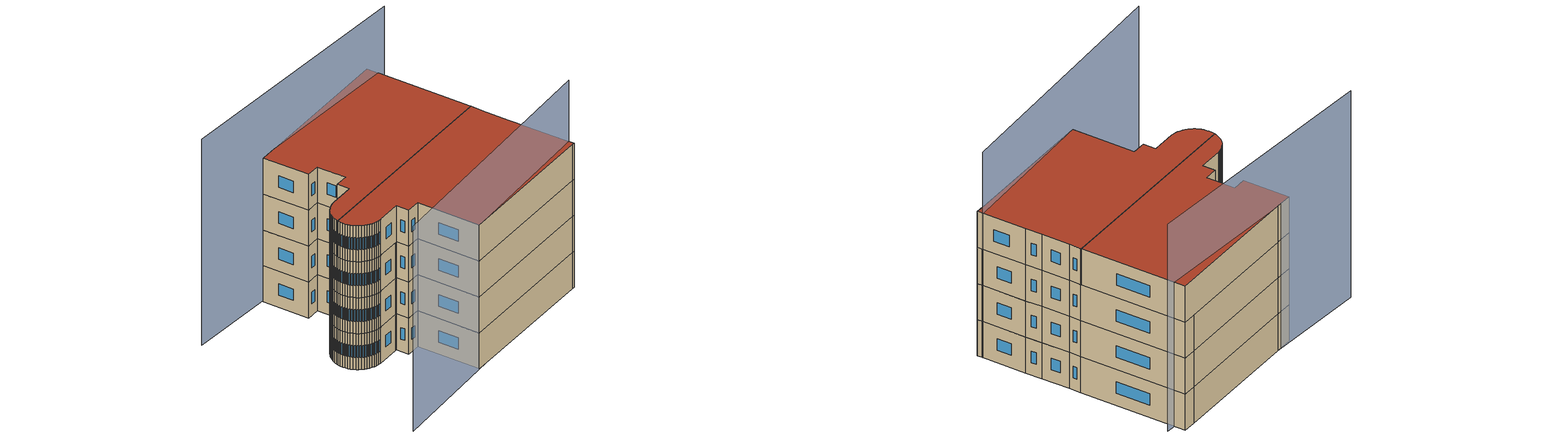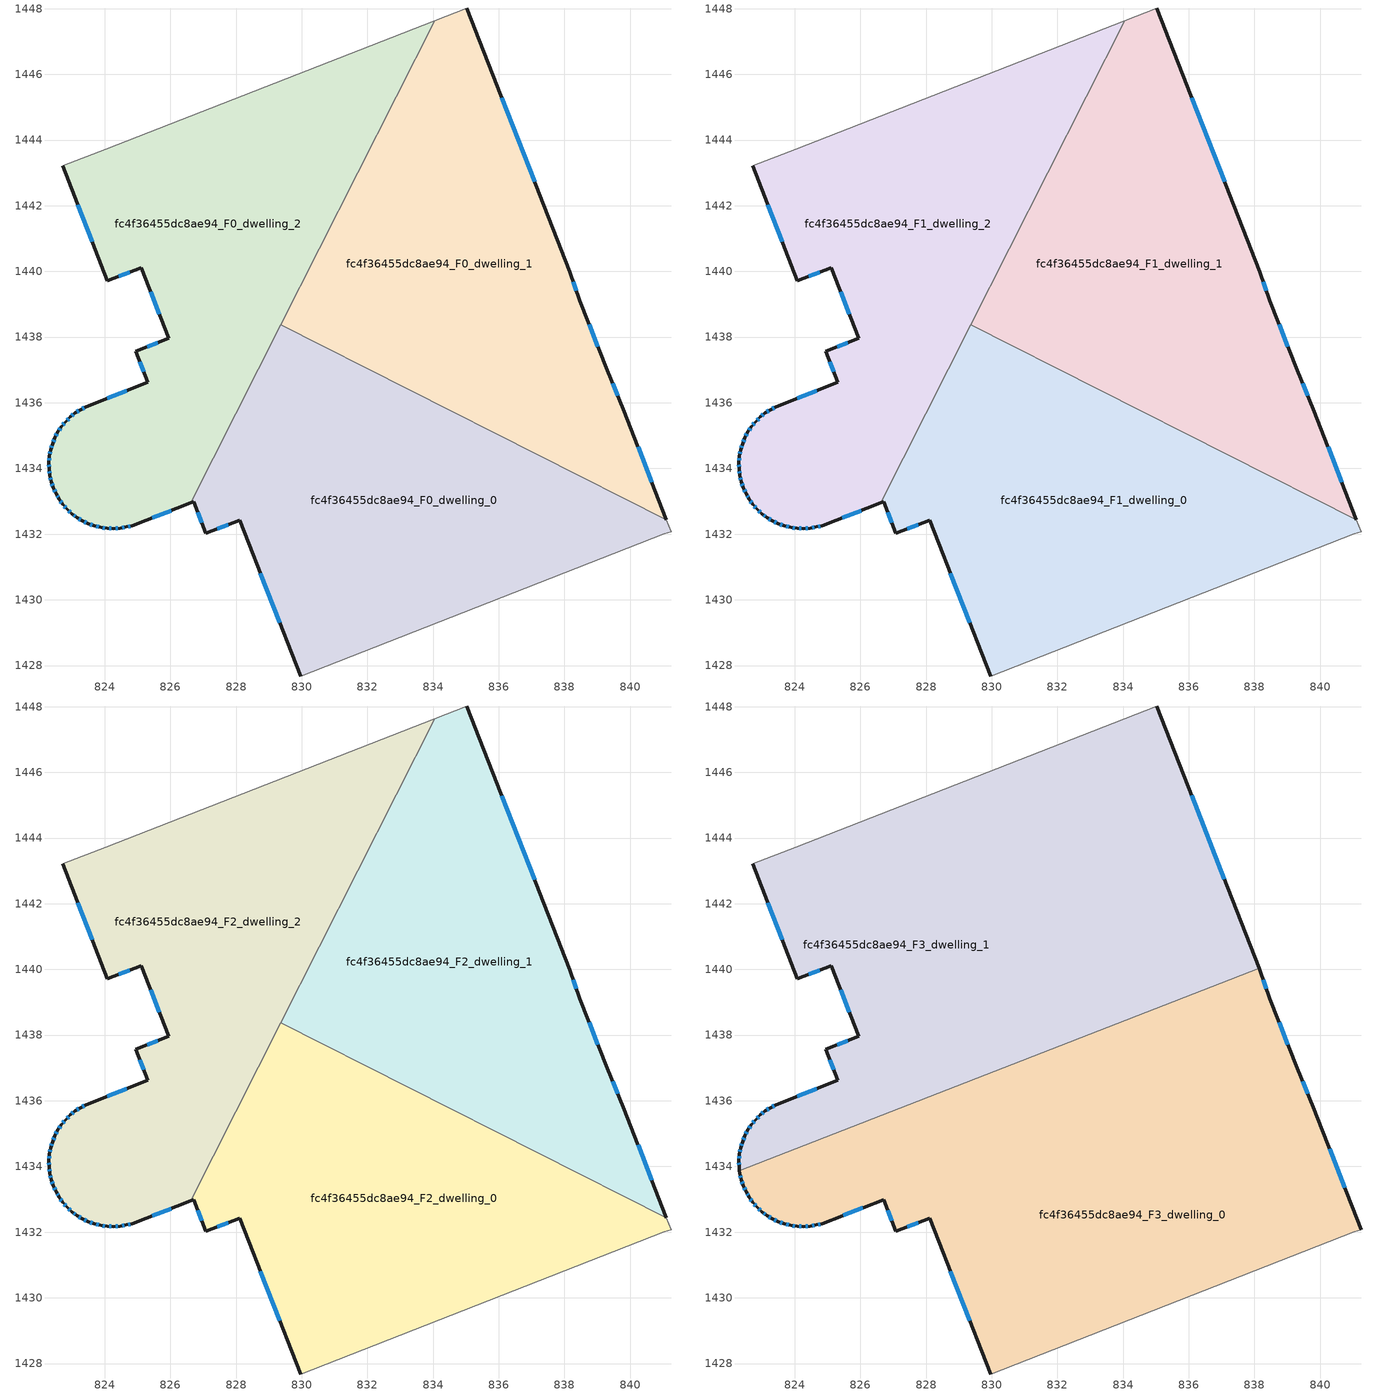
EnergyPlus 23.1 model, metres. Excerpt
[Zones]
fc4f36455dc8ae94_F0_dwelling_0
 floor ground (EU_floor_Construction): 841.1,1432.44 841.24,1432.08 841.04,1432.01 829.96,1427.68 828.11,1432.43 827.08,1432.03 826.71,1432.98 826.63,1432.95 829.37,1438.37 z0
 wall outside (EU_wall_Construction): 826.63,1432.95 826.71,1432.98 827.08,1432.03 828.11,1432.43 829.96,1427.68 z0:3
 wall to fc4f36455dc8ae94_F0_dwelling_1 (EU_wall_Construction): 841.1,1432.44 829.37,1438.37 z0:3
 wall adiabatic (EU_wall_Construction): 829.96,1427.68 841.04,1432.01 841.24,1432.08 841.1,1432.44 z0:3
 wall to fc4f36455dc8ae94_F0_dwelling_2 (EU_wall_Construction): 829.37,1438.37 826.63,1432.95 z0:3
 window (EU_Window_Construction): 828.74,1430.81 829.33,1429.3 / 827.43,1432.17 827.76,1432.29 / 826.84,1432.66 826.96,1432.35 z1.02:1.98
fc4f36455dc8ae94_F0_dwelling_1
 floor ground (EU_floor_Construction): 835.03,1448.02 838.16,1439.99 838.47,1439.1 839.3,1436.99 839.79,1435.8 841.1,1432.44 829.37,1438.37 834.05,1447.64 z0
 wall outside (EU_wall_Construction): 841.1,1432.44 839.79,1435.8 839.3,1436.99 838.47,1439.1 838.16,1439.99 835.03,1448.02 z0:3
 wall adiabatic (EU_wall_Construction): 835.03,1448.02 834.05,1447.64 z0:3
 wall to fc4f36455dc8ae94_F0_dwelling_2 (EU_wall_Construction): 834.05,1447.64 829.37,1438.37 z0:3
 window (EU_Window_Construction): 837.1,1442.72 836.1,1445.29 / 838.36,1439.41 838.27,1439.69 / 839.02,1437.71 838.75,1438.38 / 839.62,1436.21 839.47,1436.59 / 840.66,1433.58 840.24,1434.66 z1.02:1.98
fc4f36455dc8ae94_F0_dwelling_2
 floor ground (EU_floor_Construction): 834.05,1447.64 826.63,1432.95 824.85,1432.26 824.66,1432.22 824.47,1432.18 824.27,1432.17 824.08,1432.18 823.88,1432.2 823.69,1432.25 823.51,1432.32 823.32,1432.41 823.16,1432.5 823,1432.62 822.86,1432.76 822.72,1432.9 822.61,1433.06 822.52,1433.23 822.44,1433.41 822.37,1433.6 822.33,1433.79 822.31,1433.98 822.3,1434.18 822.32,1434.38 822.36,1434.57 822.41,1434.76 822.48,1434.94 822.58,1435.11 822.68,1435.27 822.81,1435.42 822.95,1435.57 823.1,1435.69 823.27,1435.79 823.43,1435.89 825.32,1436.62 824.95,1437.57 825.95,1437.96 825.11,1440.12 824.08,1439.71 822.72,1443.21 824.04,1443.73 z0
 wall outside (EU_wall_Construction): 822.72,1443.21 824.08,1439.71 825.11,1440.12 825.95,1437.96 824.95,1437.57 825.32,1436.62 823.43,1435.89 823.27,1435.79 823.1,1435.69 822.95,1435.57 822.81,1435.42 822.68,1435.27 822.58,1435.11 822.48,1434.94 822.41,1434.76 822.36,1434.57 822.32,1434.38 822.3,1434.18 822.31,1433.98 822.33,1433.79 822.37,1433.6 822.44,1433.41 822.52,1433.23 822.61,1433.06 822.72,1432.9 822.86,1432.76 823,1432.62 823.16,1432.5 823.32,1432.41 823.51,1432.32 823.69,1432.25 823.88,1432.2 824.08,1432.18 824.27,1432.17 824.47,1432.18 824.66,1432.22 824.85,1432.26 826.63,1432.95 z0:3
 wall adiabatic (EU_wall_Construction): 834.05,1447.64 824.04,1443.73 822.72,1443.21 z0:3
 window (EU_Window_Construction): 824.34,1432.18 824.4,1432.18 / 824.14,1432.18 824.2,1432.17 / 823.95,1432.2 824.01,1432.19 / 823.75,1432.24 823.81,1432.22 / 823.57,1432.3 823.62,1432.27 / 823.39,1432.38 823.44,1432.35 / 823.22,1432.47 823.27,1432.44 / 823.06,1432.58 823.11,1432.54 / 822.91,1432.71 822.95,1432.67 / 822.77,1432.85 822.81,1432.81 / 822.65,1433.01 822.69,1432.96 / 822.55,1433.17 822.58,1433.12 / 822.46,1433.35 822.49,1433.29 / 822.39,1433.53 822.41,1433.47 / 822.34,1433.72 822.36,1433.66 / 822.31,1433.91 822.32,1433.85 / 822.3,1434.11 822.31,1434.05 / 822.31,1434.31 822.31,1434.25 / 822.34,1434.5 822.33,1434.44 / 822.39,1434.69 822.38,1434.63 / 822.46,1434.88 822.44,1434.82 / 822.54,1435.05 822.51,1435 / 822.65,1435.22 822.61,1435.17 / 822.77,1435.37 822.73,1435.32 / 822.9,1435.52 822.86,1435.47 / 823.05,1435.65 823,1435.61 / 823.21,1435.76 823.15,1435.73 / 823.38,1435.85 823.32,1435.82 / 824.68,1436.37 824.07,1436.14 / 825.07,1437.25 825.19,1436.94 / 825.61,1437.83 825.29,1437.7 / 825.4,1439.38 825.67,1438.69 / 824.43,1439.85 824.76,1439.98 / 823.18,1442.02 823.62,1440.9 / 825.45,1432.5 826.02,1432.72 / 824.72,1432.23 824.78,1432.25 / 824.53,1432.2 824.59,1432.21 z1.02:1.98
fc4f36455dc8ae94_F1_dwelling_0
 floor to fc4f36455dc8ae94_F0_dwelling_0 (EU_floor_Construction): 841.1,1432.44 841.24,1432.08 841.04,1432.01 829.96,1427.68 828.11,1432.43 827.08,1432.03 826.71,1432.98 826.63,1432.95 829.37,1438.37 z3
 wall outside (EU_wall_Construction): 826.63,1432.95 826.71,1432.98 827.08,1432.03 828.11,1432.43 829.96,1427.68 z3:6
 wall to fc4f36455dc8ae94_F1_dwelling_1 (EU_wall_Construction): 841.1,1432.44 829.37,1438.37 z3:6
 wall adiabatic (EU_wall_Construction): 829.96,1427.68 841.04,1432.01 841.24,1432.08 841.1,1432.44 z3:6
 wall to fc4f36455dc8ae94_F1_dwelling_2 (EU_wall_Construction): 829.37,1438.37 826.63,1432.95 z3:6
 window (EU_Window_Construction): 828.74,1430.81 829.33,1429.3 / 827.43,1432.17 827.76,1432.29 / 826.84,1432.66 826.96,1432.35 z4.02:4.98
fc4f36455dc8ae94_F1_dwelling_1
 floor to fc4f36455dc8ae94_F0_dwelling_1 (EU_floor_Construction): 835.03,1448.02 838.16,1439.99 838.47,1439.1 839.3,1436.99 839.79,1435.8 841.1,1432.44 829.37,1438.37 834.05,1447.64 z3
 wall outside (EU_wall_Construction): 841.1,1432.44 839.79,1435.8 839.3,1436.99 838.47,1439.1 838.16,1439.99 835.03,1448.02 z3:6
 wall adiabatic (EU_wall_Construction): 835.03,1448.02 834.05,1447.64 z3:6
 wall to fc4f36455dc8ae94_F1_dwelling_2 (EU_wall_Construction): 834.05,1447.64 829.37,1438.37 z3:6
 window (EU_Window_Construction): 837.1,1442.72 836.1,1445.29 / 838.36,1439.41 838.27,1439.69 / 839.02,1437.71 838.75,1438.38 / 839.62,1436.21 839.47,1436.59 / 840.66,1433.58 840.24,1434.66 z4.02:4.98
fc4f36455dc8ae94_F1_dwelling_2
 floor to fc4f36455dc8ae94_F0_dwelling_2 (EU_floor_Construction): 834.05,1447.64 826.63,1432.95 824.85,1432.26 824.66,1432.22 824.47,1432.18 824.27,1432.17 824.08,1432.18 823.88,1432.2 823.69,1432.25 823.51,1432.32 823.32,1432.41 823.16,1432.5 823,1432.62 822.86,1432.76 822.72,1432.9 822.61,1433.06 822.52,1433.23 822.44,1433.41 822.37,1433.6 822.33,1433.79 822.31,1433.98 822.3,1434.18 822.32,1434.38 822.36,1434.57 822.41,1434.76 822.48,1434.94 822.58,1435.11 822.68,1435.27 822.81,1435.42 822.95,1435.57 823.1,1435.69 823.27,1435.79 823.43,1435.89 825.32,1436.62 824.95,1437.57 825.95,1437.96 825.11,1440.12 824.08,1439.71 822.72,1443.21 824.04,1443.73 z3
 wall outside (EU_wall_Construction): 822.72,1443.21 824.08,1439.71 825.11,1440.12 825.95,1437.96 824.95,1437.57 825.32,1436.62 823.43,1435.89 823.27,1435.79 823.1,1435.69 822.95,1435.57 822.81,1435.42 822.68,1435.27 822.58,1435.11 822.48,1434.94 822.41,1434.76 822.36,1434.57 822.32,1434.38 822.3,1434.18 822.31,1433.98 822.33,1433.79 822.37,1433.6 822.44,1433.41 822.52,1433.23 822.61,1433.06 822.72,1432.9 822.86,1432.76 823,1432.62 823.16,1432.5 823.32,1432.41 823.51,1432.32 823.69,1432.25 823.88,1432.2 824.08,1432.18 824.27,1432.17 824.47,1432.18 824.66,1432.22 824.85,1432.26 826.63,1432.95 z3:6
 wall adiabatic (EU_wall_Construction): 834.05,1447.64 824.04,1443.73 822.72,1443.21 z3:6
 window (EU_Window_Construction): 824.34,1432.18 824.4,1432.18 / 824.14,1432.18 824.2,1432.17 / 823.95,1432.2 824.01,1432.19 / 823.75,1432.24 823.81,1432.22 / 823.57,1432.3 823.62,1432.27 / 823.39,1432.38 823.44,1432.35 / 823.22,1432.47 823.27,1432.44 / 823.06,1432.58 823.11,1432.54 / 822.91,1432.71 822.95,1432.67 / 822.77,1432.85 822.81,1432.81 / 822.65,1433.01 822.69,1432.96 / 822.55,1433.17 822.58,1433.12 / 822.46,1433.35 822.49,1433.29 / 822.39,1433.53 822.41,1433.47 / 822.34,1433.72 822.36,1433.66 / 822.31,1433.91 822.32,1433.85 / 822.3,1434.11 822.31,1434.05 / 822.31,1434.31 822.31,1434.25 / 822.34,1434.5 822.33,1434.44 / 822.39,1434.69 822.38,1434.63 / 822.46,1434.88 822.44,1434.82 / 822.54,1435.05 822.51,1435 / 822.65,1435.22 822.61,1435.17 / 822.77,1435.37 822.73,1435.32 / 822.9,1435.52 822.86,1435.47 / 823.05,1435.65 823,1435.61 / 823.21,1435.76 823.15,1435.73 / 823.38,1435.85 823.32,1435.82 / 824.68,1436.37 824.07,1436.14 / 825.07,1437.25 825.19,1436.94 / 825.61,1437.83 825.29,1437.7 / 825.4,1439.38 825.67,1438.69 / 824.43,1439.85 824.76,1439.98 / 823.18,1442.02 823.62,1440.9 / 825.45,1432.5 826.02,1432.72 / 824.72,1432.23 824.78,1432.25 / 824.53,1432.2 824.59,1432.21 z4.02:4.98
fc4f36455dc8ae94_F2_dwelling_0
 floor to fc4f36455dc8ae94_F1_dwelling_0 (EU_floor_Construction): 841.1,1432.44 841.24,1432.08 841.04,1432.01 829.96,1427.68 828.11,1432.43 827.08,1432.03 826.71,1432.98 826.63,1432.95 829.37,1438.37 z6
 wall outside (EU_wall_Construction): 826.63,1432.95 826.71,1432.98 827.08,1432.03 828.11,1432.43 829.96,1427.68 z6:9
 wall to fc4f36455dc8ae94_F2_dwelling_1 (EU_wall_Construction): 841.1,1432.44 829.37,1438.37 z6:9
 wall adiabatic (EU_wall_Construction): 829.96,1427.68 841.04,1432.01 841.24,1432.08 841.1,1432.44 z6:9
 wall to fc4f36455dc8ae94_F2_dwelling_2 (EU_wall_Construction): 829.37,1438.37 826.63,1432.95 z6:9
 window (EU_Window_Construction): 828.74,1430.81 829.33,1429.3 / 827.43,1432.17 827.76,1432.29 / 826.84,1432.66 826.96,1432.35 z7.02:7.98
fc4f36455dc8ae94_F2_dwelling_1
 floor to fc4f36455dc8ae94_F1_dwelling_1 (EU_floor_Construction): 835.03,1448.02 838.16,1439.99 838.47,1439.1 839.3,1436.99 839.79,1435.8 841.1,1432.44 829.37,1438.37 834.05,1447.64 z6
 wall outside (EU_wall_Construction): 841.1,1432.44 839.79,1435.8 839.3,1436.99 838.47,1439.1 838.16,1439.99 835.03,1448.02 z6:9
 wall adiabatic (EU_wall_Construction): 835.03,1448.02 834.05,1447.64 z6:9
 wall to fc4f36455dc8ae94_F2_dwelling_2 (EU_wall_Construction): 834.05,1447.64 829.37,1438.37 z6:9
 window (EU_Window_Construction): 837.1,1442.72 836.1,1445.29 / 838.36,1439.41 838.27,1439.69 / 839.02,1437.71 838.75,1438.38 / 839.62,1436.21 839.47,1436.59 / 840.66,1433.58 840.24,1434.66 z7.02:7.98
fc4f36455dc8ae94_F2_dwelling_2
 floor to fc4f36455dc8ae94_F1_dwelling_2 (EU_floor_Construction): 834.05,1447.64 826.63,1432.95 824.85,1432.26 824.66,1432.22 824.47,1432.18 824.27,1432.17 824.08,1432.18 823.88,1432.2 823.69,1432.25 823.51,1432.32 823.32,1432.41 823.16,1432.5 823,1432.62 822.86,1432.76 822.72,1432.9 822.61,1433.06 822.52,1433.23 822.44,1433.41 822.37,1433.6 822.33,1433.79 822.31,1433.98 822.3,1434.18 822.32,1434.38 822.36,1434.57 822.41,1434.76 822.48,1434.94 822.58,1435.11 822.68,1435.27 822.81,1435.42 822.95,1435.57 823.1,1435.69 823.27,1435.79 823.43,1435.89 825.32,1436.62 824.95,1437.57 825.95,1437.96 825.11,1440.12 824.08,1439.71 822.72,1443.21 824.04,1443.73 z6
 wall outside (EU_wall_Construction): 822.72,1443.21 824.08,1439.71 825.11,1440.12 825.95,1437.96 824.95,1437.57 825.32,1436.62 823.43,1435.89 823.27,1435.79 823.1,1435.69 822.95,1435.57 822.81,1435.42 822.68,1435.27 822.58,1435.11 822.48,1434.94 822.41,1434.76 822.36,1434.57 822.32,1434.38 822.3,1434.18 822.31,1433.98 822.33,1433.79 822.37,1433.6 822.44,1433.41 822.52,1433.23 822.61,1433.06 822.72,1432.9 822.86,1432.76 823,1432.62 823.16,1432.5 823.32,1432.41 823.51,1432.32 823.69,1432.25 823.88,1432.2 824.08,1432.18 824.27,1432.17 824.47,1432.18 824.66,1432.22 824.85,1432.26 826.63,1432.95 z6:9
 wall adiabatic (EU_wall_Construction): 834.05,1447.64 824.04,1443.73 822.72,1443.21 z6:9
 window (EU_Window_Construction): 824.34,1432.18 824.4,1432.18 / 824.14,1432.18 824.2,1432.17 / 823.95,1432.2 824.01,1432.19 / 823.75,1432.24 823.81,1432.22 / 823.57,1432.3 823.62,1432.27 / 823.39,1432.38 823.44,1432.35 / 823.22,1432.47 823.27,1432.44 / 823.06,1432.58 823.11,1432.54 / 822.91,1432.71 822.95,1432.67 / 822.77,1432.85 822.81,1432.81 / 822.65,1433.01 822.69,1432.96 / 822.55,1433.17 822.58,1433.12 / 822.46,1433.35 822.49,1433.29 / 822.39,1433.53 822.41,1433.47 / 822.34,1433.72 822.36,1433.66 / 822.31,1433.91 822.32,1433.85 / 822.3,1434.11 822.31,1434.05 / 822.31,1434.31 822.31,1434.25 / 822.34,1434.5 822.33,1434.44 / 822.39,1434.69 822.38,1434.63 / 822.46,1434.88 822.44,1434.82 / 822.54,1435.05 822.51,1435 / 822.65,1435.22 822.61,1435.17 / 822.77,1435.37 822.73,1435.32 / 822.9,1435.52 822.86,1435.47 / 823.05,1435.65 823,1435.61 / 823.21,1435.76 823.15,1435.73 / 823.38,1435.85 823.32,1435.82 / 824.68,1436.37 824.07,1436.14 / 825.07,1437.25 825.19,1436.94 / 825.61,1437.83 825.29,1437.7 / 825.4,1439.38 825.67,1438.69 / 824.43,1439.85 824.76,1439.98 / 823.18,1442.02 823.62,1440.9 / 825.45,1432.5 826.02,1432.72 / 824.72,1432.23 824.78,1432.25 / 824.53,1432.2 824.59,1432.21 z7.02:7.98
fc4f36455dc8ae94_F3_dwelling_0
 floor to fc4f36455dc8ae94_F2_dwelling_0 (EU_floor_Construction): 841.1,1432.44 841.24,1432.08 841.04,1432.01 829.96,1427.68 828.11,1432.43 827.08,1432.03 826.71,1432.98 826.63,1432.95 828.26,1436.18 831.33,1437.38 z9
 floor to fc4f36455dc8ae94_F2_dwelling_1 (EU_floor_Construction): 838.47,1439.1 839.3,1436.99 839.79,1435.8 841.1,1432.44 831.33,1437.38 838.14,1440.03 838.16,1439.99 z9
 floor to fc4f36455dc8ae94_F2_dwelling_2 (EU_floor_Construction): 828.26,1436.18 826.63,1432.95 824.85,1432.26 824.66,1432.22 824.47,1432.18 824.27,1432.17 824.08,1432.18 823.88,1432.2 823.69,1432.25 823.51,1432.32 823.32,1432.41 823.16,1432.5 823,1432.62 822.86,1432.76 822.72,1432.9 822.61,1433.06 822.52,1433.23 822.44,1433.41 822.37,1433.6 822.33,1433.79 822.32,1433.87 z9
 wall outside (EU_wall_Construction): 822.32,1433.87 822.33,1433.79 822.37,1433.6 822.44,1433.41 822.52,1433.23 822.61,1433.06 822.72,1432.9 822.86,1432.76 823,1432.62 823.16,1432.5 823.32,1432.41 823.51,1432.32 823.69,1432.25 823.88,1432.2 824.08,1432.18 824.27,1432.17 824.47,1432.18 824.66,1432.22 824.85,1432.26 826.71,1432.98 827.08,1432.03 828.11,1432.43 829.96,1427.68 / 841.24,1432.08 839.79,1435.8 839.3,1436.99 838.47,1439.1 838.16,1439.99 838.14,1440.04 z9:12
 wall adiabatic (EU_wall_Construction): 829.96,1427.68 841.04,1432.01 841.24,1432.08 z9:12
 wall to fc4f36455dc8ae94_F3_dwelling_1 (EU_wall_Construction): 838.14,1440.04 822.32,1433.87 z9:12
 window (EU_Window_Construction): 828.74,1430.81 829.33,1429.3 / 827.43,1432.17 827.76,1432.29 / 826.84,1432.66 826.96,1432.35 / 825.48,1432.51 826.08,1432.74 / 824.72,1432.23 824.78,1432.25 / 824.53,1432.2 824.59,1432.21 / 824.34,1432.18 824.4,1432.18 / 824.14,1432.18 824.2,1432.17 / 823.95,1432.2 824.01,1432.19 / 823.75,1432.24 823.81,1432.22 / 823.57,1432.3 823.62,1432.27 / 823.39,1432.38 823.44,1432.35 / 823.22,1432.47 823.27,1432.44 / 823.06,1432.58 823.11,1432.54 / 822.91,1432.71 822.95,1432.67 / 822.77,1432.85 822.81,1432.81 / 822.65,1433.01 822.69,1432.96 / 822.55,1433.17 822.58,1433.12 / 822.46,1433.35 822.49,1433.29 / 822.39,1433.53 822.41,1433.47 / 822.34,1433.72 822.36,1433.66 / 838.36,1439.41 838.27,1439.69 / 839.02,1437.71 838.75,1438.38 / 839.62,1436.21 839.47,1436.59 / 840.75,1433.34 840.29,1434.53 z10.02:10.98
 roof outside (EU_roof_Construction): 841.04,1432.01 841.24,1432.08 839.79,1435.8 839.3,1436.99 838.47,1439.1 838.16,1439.99 838.14,1440.04 822.32,1433.87 822.33,1433.79 822.37,1433.6 822.44,1433.41 822.52,1433.23 822.61,1433.06 822.72,1432.9 822.86,1432.76 823,1432.62 823.16,1432.5 823.32,1432.41 823.51,1432.32 823.69,1432.25 823.88,1432.2 824.08,1432.18 824.27,1432.17 824.47,1432.18 824.66,1432.22 824.85,1432.26 826.71,1432.98 827.08,1432.03 828.11,1432.43 829.96,1427.68 z12
fc4f36455dc8ae94_F3_dwelling_1
 floor to fc4f36455dc8ae94_F2_dwelling_2 (EU_floor_Construction): 834.05,1447.64 828.26,1436.18 822.32,1433.87 822.31,1433.98 822.3,1434.18 822.32,1434.38 822.36,1434.57 822.41,1434.76 822.48,1434.94 822.58,1435.11 822.68,1435.27 822.81,1435.42 822.95,1435.57 823.1,1435.69 823.27,1435.79 823.43,1435.89 825.32,1436.62 824.95,1437.57 825.95,1437.96 825.11,1440.12 824.08,1439.71 822.72,1443.21 824.04,1443.73 z9
 floor to fc4f36455dc8ae94_F2_dwelling_0 (EU_floor_Construction): 831.33,1437.38 828.26,1436.18 829.37,1438.37 z9
 floor to fc4f36455dc8ae94_F2_dwelling_1 (EU_floor_Construction): 835.03,1448.02 838.14,1440.03 831.33,1437.38 829.37,1438.37 834.05,1447.64 z9
 wall outside (EU_wall_Construction): 822.72,1443.21 824.08,1439.71 825.11,1440.12 825.95,1437.96 824.95,1437.57 825.32,1436.62 823.43,1435.89 823.27,1435.79 823.1,1435.69 822.95,1435.57 822.81,1435.42 822.68,1435.27 822.58,1435.11 822.48,1434.94 822.41,1434.76 822.36,1434.57 822.32,1434.38 822.3,1434.18 822.31,1433.98 822.32,1433.87 / 838.14,1440.04 835.03,1448.02 z9:12
 wall adiabatic (EU_wall_Construction): 835.03,1448.02 824.04,1443.73 822.72,1443.21 z9:12
 window (EU_Window_Construction): 822.34,1434.5 822.33,1434.44 / 822.39,1434.69 822.38,1434.63 / 822.46,1434.88 822.44,1434.82 / 822.54,1435.05 822.51,1435 / 822.65,1435.22 822.61,1435.17 / 822.77,1435.37 822.73,1435.32 / 822.9,1435.52 822.86,1435.47 / 823.05,1435.65 823,1435.61 / 823.21,1435.76 823.15,1435.73 / 823.38,1435.85 823.32,1435.82 / 824.68,1436.37 824.07,1436.14 / 825.07,1437.25 825.19,1436.94 / 825.61,1437.83 825.29,1437.7 / 825.4,1439.38 825.67,1438.69 / 824.43,1439.85 824.76,1439.98 / 823.18,1442.02 823.62,1440.9 / 837.08,1442.75 836.09,1445.3 / 822.3,1434.11 822.31,1434.05 / 822.31,1434.31 822.31,1434.25 z10.02:10.98
 roof outside (EU_roof_Construction): 838.14,1440.04 835.03,1448.02 824.04,1443.73 822.72,1443.21 824.08,1439.71 825.11,1440.12 825.95,1437.96 824.95,1437.57 825.32,1436.62 823.43,1435.89 823.27,1435.79 823.1,1435.69 822.95,1435.57 822.81,1435.42 822.68,1435.27 822.58,1435.11 822.48,1434.94 822.41,1434.76 822.36,1434.57 822.32,1434.38 822.3,1434.18 822.31,1433.98 822.32,1433.87 z12
shading: 821.73,1424.1 841.08,1432.51 z0:17.1; 836.05,1447.37 816.1,1441.32 z0:17.2
[Building]
EU S2 Campaign: North Axis=0; Terrain=City; Solar Distribution=FullExterior
[Site:Location]
Vienna: Latitude=48; Longitude=16.5; Time Zone=1; Elevation=183
[SizingPeriod:WeatherFileDays]
AnnualSizingPeriod: Begin Month=1; Begin Day of Month=1; End Month=12; End Day of Month=31; Day of Week for Start Day=Monday; Use Weather File Daylight Saving Period=No; Use Weather File Rain and Snow Indicators=No
[MATERIAL]
EU_InternalMass_Material: Roughness=MediumRough; Thickness=0.1; Conductivity=1; Density=1800; Specific Heat=900; Thermal Absorptance=0.9; Solar Absorptance=0.7; Visible Absorptance=0.7
[MATERIAL:NOMASS] Roughness=MediumRough; Thermal Absorptance=0.9; Solar Absorptance=0.7; Visible Absorptance=0.7
Name | Thermal Resistance
EU_wall_NoMass | 0.942466
EU_roof_NoMass | 0.551687
EU_floor_NoMass | 0.66527
[WINDOWMATERIAL:SIMPLEGLAZINGSYSTEM]
EU_Window_SimpleGlazing: UFactor=2.03367; Solar Heat Gain Coefficient=0.65; Visible Transmittance=0.65
[CONSTRUCTION]
EU_wall_Construction: EU_wall_NoMass
EU_roof_Construction: EU_roof_NoMass
EU_floor_Construction: EU_floor_NoMass
EU_Window_Construction: EU_Window_SimpleGlazing
EU_InternalMass_Construction: EU_InternalMass_Material
[ZONE] Type=1; Multiplier=1; Ceiling Height=autocalculate; Floor Area=autocalculate; Part of Total Floor Area=Yes
Name | Volume
fc4f36455dc8ae94_F0_dwelling_0; fc4f36455dc8ae94_F1_dwelling_0; fc4f36455dc8ae94_F2_dwelling_0 | 230.938
fc4f36455dc8ae94_F3_dwelling_0 | 346.418
fc4f36455dc8ae94_F0_dwelling_1; fc4f36455dc8ae94_F1_dwelling_1; fc4f36455dc8ae94_F2_dwelling_1 | 230.962
fc4f36455dc8ae94_F3_dwelling_1 | 346.417
fc4f36455dc8ae94_F0_dwelling_2; fc4f36455dc8ae94_F1_dwelling_2; fc4f36455dc8ae94_F2_dwelling_2 | 230.933
[INTERNALMASS] Construction=EU_InternalMass_Construction
Name | Zone or ZoneList | Surface Area
fc4f36455dc8ae94_F0_dwelling_0_EU_InternalMass | fc4f36455dc8ae94_F0_dwelling_0 | 76.979
fc4f36455dc8ae94_F0_dwelling_1_EU_InternalMass | fc4f36455dc8ae94_F0_dwelling_1 | 76.989
fc4f36455dc8ae94_F0_dwelling_2_EU_InternalMass | fc4f36455dc8ae94_F0_dwelling_2 | 76.9772
fc4f36455dc8ae94_F1_dwelling_0_EU_InternalMass | fc4f36455dc8ae94_F1_dwelling_0 | 76.979
fc4f36455dc8ae94_F1_dwelling_1_EU_InternalMass | fc4f36455dc8ae94_F1_dwelling_1 | 76.989
fc4f36455dc8ae94_F1_dwelling_2_EU_InternalMass | fc4f36455dc8ae94_F1_dwelling_2 | 76.9772
fc4f36455dc8ae94_F2_dwelling_0_EU_InternalMass | fc4f36455dc8ae94_F2_dwelling_0 | 76.979
fc4f36455dc8ae94_F2_dwelling_1_EU_InternalMass | fc4f36455dc8ae94_F2_dwelling_1 | 76.989
fc4f36455dc8ae94_F2_dwelling_2_EU_InternalMass | fc4f36455dc8ae94_F2_dwelling_2 | 76.9772
fc4f36455dc8ae94_F3_dwelling_0_EU_InternalMass | fc4f36455dc8ae94_F3_dwelling_0 | 115.473
fc4f36455dc8ae94_F3_dwelling_1_EU_InternalMass | fc4f36455dc8ae94_F3_dwelling_1 | 115.472
[OTHEREQUIPMENT] Fuel Type=Electricity; Design Level Calculation Method=Watts/Area; Power per Zone Floor Area=1; Fraction Latent=0; Fraction Radiant=0; Fraction Lost=0; Carbon Dioxide Generation Rate=0; EndUse Subcategory=EU_Step8_InternalGains
Name | Zone or ZoneList or Space or SpaceList | Schedule
EU_Step8_InternalGain_fc4f36455dc8ae94_F0_dwelling_0_f000 | fc4f36455dc8ae94_F0_dwelling_0 | EU_Step8_GainSchedule_fc4f36455dc8ae94_F0_dwelling_0_f000
EU_Step8_InternalGain_fc4f36455dc8ae94_F0_dwelling_1_f000 | fc4f36455dc8ae94_F0_dwelling_1 | EU_Step8_GainSchedule_fc4f36455dc8ae94_F0_dwelling_1_f000
EU_Step8_InternalGain_fc4f36455dc8ae94_F0_dwelling_2_f000 | fc4f36455dc8ae94_F0_dwelling_2 | EU_Step8_GainSchedule_fc4f36455dc8ae94_F0_dwelling_2_f000
EU_Step8_InternalGain_fc4f36455dc8ae94_F1_dwelling_0_f000 | fc4f36455dc8ae94_F1_dwelling_0 | EU_Step8_GainSchedule_fc4f36455dc8ae94_F1_dwelling_0_f000
EU_Step8_InternalGain_fc4f36455dc8ae94_F1_dwelling_1_f000 | fc4f36455dc8ae94_F1_dwelling_1 | EU_Step8_GainSchedule_fc4f36455dc8ae94_F1_dwelling_1_f000
EU_Step8_InternalGain_fc4f36455dc8ae94_F1_dwelling_2_f000 | fc4f36455dc8ae94_F1_dwelling_2 | EU_Step8_GainSchedule_fc4f36455dc8ae94_F1_dwelling_2_f000
EU_Step8_InternalGain_fc4f36455dc8ae94_F2_dwelling_0_f000 | fc4f36455dc8ae94_F2_dwelling_0 | EU_Step8_GainSchedule_fc4f36455dc8ae94_F2_dwelling_0_f000
EU_Step8_InternalGain_fc4f36455dc8ae94_F2_dwelling_1_f000 | fc4f36455dc8ae94_F2_dwelling_1 | EU_Step8_GainSchedule_fc4f36455dc8ae94_F2_dwelling_1_f000
EU_Step8_InternalGain_fc4f36455dc8ae94_F2_dwelling_2_f000 | fc4f36455dc8ae94_F2_dwelling_2 | EU_Step8_GainSchedule_fc4f36455dc8ae94_F2_dwelling_2_f000
EU_Step8_InternalGain_fc4f36455dc8ae94_F3_dwelling_0_f000 | fc4f36455dc8ae94_F3_dwelling_0 | EU_Step8_GainSchedule_fc4f36455dc8ae94_F3_dwelling_0_f000
EU_Step8_InternalGain_fc4f36455dc8ae94_F3_dwelling_1_f000 | fc4f36455dc8ae94_F3_dwelling_1 | EU_Step8_GainSchedule_fc4f36455dc8ae94_F3_dwelling_1_f000
[ZONEVENTILATION:DESIGNFLOWRATE] Schedule=EU_AlwaysOn; Design Flow Rate Calculation Method=AirChanges/Hour; Air Changes per Hour=0.530523; Ventilation Type=Natural; Fan Pressure Rise=0; Fan Total Efficiency=1; Constant Term Coefficient=1; Temperature Term Coefficient=0; Velocity Term Coefficient=0; Velocity Squared Term Coefficient=0; Minimum Indoor Temperature=-100; Maximum Indoor Temperature=100; Delta Temperature=-100; Minimum Outdoor Temperature=-100; Maximum Outdoor Temperature=100; Maximum Wind Speed=40
Name | Zone or ZoneList or Space or SpaceList
EU_ConstantAir_fc4f36455dc8ae94_F0_dwelling_0 | fc4f36455dc8ae94_F0_dwelling_0
EU_ConstantAir_fc4f36455dc8ae94_F0_dwelling_1 | fc4f36455dc8ae94_F0_dwelling_1
EU_ConstantAir_fc4f36455dc8ae94_F0_dwelling_2 | fc4f36455dc8ae94_F0_dwelling_2
EU_ConstantAir_fc4f36455dc8ae94_F1_dwelling_0 | fc4f36455dc8ae94_F1_dwelling_0
EU_ConstantAir_fc4f36455dc8ae94_F1_dwelling_1 | fc4f36455dc8ae94_F1_dwelling_1
EU_ConstantAir_fc4f36455dc8ae94_F1_dwelling_2 | fc4f36455dc8ae94_F1_dwelling_2
EU_ConstantAir_fc4f36455dc8ae94_F2_dwelling_0 | fc4f36455dc8ae94_F2_dwelling_0
EU_ConstantAir_fc4f36455dc8ae94_F2_dwelling_1 | fc4f36455dc8ae94_F2_dwelling_1
EU_ConstantAir_fc4f36455dc8ae94_F2_dwelling_2 | fc4f36455dc8ae94_F2_dwelling_2
EU_ConstantAir_fc4f36455dc8ae94_F3_dwelling_0 | fc4f36455dc8ae94_F3_dwelling_0
EU_ConstantAir_fc4f36455dc8ae94_F3_dwelling_1 | fc4f36455dc8ae94_F3_dwelling_1
[HVACTEMPLATE:THERMOSTAT] Constant Heating Setpoint=20; Constant Cooling Setpoint=50
EU_HeatOnly_fc4f36455dc8ae94_F0_dwelling_0; EU_HeatOnly_fc4f36455dc8ae94_F0_dwelling_1; EU_HeatOnly_fc4f36455dc8ae94_F0_dwelling_2; EU_HeatOnly_fc4f36455dc8ae94_F1_dwelling_0; EU_HeatOnly_fc4f36455dc8ae94_F1_dwelling_1; EU_HeatOnly_fc4f36455dc8ae94_F1_dwelling_2; EU_HeatOnly_fc4f36455dc8ae94_F2_dwelling_0; EU_HeatOnly_fc4f36455dc8ae94_F2_dwelling_1; EU_HeatOnly_fc4f36455dc8ae94_F2_dwelling_2; EU_HeatOnly_fc4f36455dc8ae94_F3_dwelling_0; EU_HeatOnly_fc4f36455dc8ae94_F3_dwelling_1
[HVACTEMPLATE:ZONE:IDEALLOADSAIRSYSTEM] System Availability Schedule=EU_AlwaysOn; Maximum Heating Supply Air Temperature=50; Minimum Cooling Supply Air Temperature=13; Maximum Heating Supply Air Humidity Ratio=0.0156; Minimum Cooling Supply Air Humidity Ratio=0.0077; Heating Limit=NoLimit; Cooling Limit=NoLimit; Heating Availability Schedule=EU_AlwaysOn; Cooling Availability Schedule=EU_CoolingOff; Dehumidification Control Type=ConstantSensibleHeatRatio; Cooling Sensible Heat Ratio=0.7; Dehumidification Setpoint=60; Humidification Control Type=None; Humidification Setpoint=30; Outdoor Air Method=None; Outdoor Air Flow Rate per Person=0.00944; Outdoor Air Flow Rate per Zone Floor Area=0; Outdoor Air Flow Rate per Zone=0; Demand Controlled Ventilation Type=None; Outdoor Air Economizer Type=NoEconomizer; Heat Recovery Type=None; Sensible Heat Recovery Effectiveness=0.7; Latent Heat Recovery Effectiveness=0.65
Name | Template Thermostat
fc4f36455dc8ae94_F0_dwelling_0 | EU_HeatOnly_fc4f36455dc8ae94_F0_dwelling_0
fc4f36455dc8ae94_F0_dwelling_1 | EU_HeatOnly_fc4f36455dc8ae94_F0_dwelling_1
fc4f36455dc8ae94_F0_dwelling_2 | EU_HeatOnly_fc4f36455dc8ae94_F0_dwelling_2
fc4f36455dc8ae94_F1_dwelling_0 | EU_HeatOnly_fc4f36455dc8ae94_F1_dwelling_0
fc4f36455dc8ae94_F1_dwelling_1 | EU_HeatOnly_fc4f36455dc8ae94_F1_dwelling_1
fc4f36455dc8ae94_F1_dwelling_2 | EU_HeatOnly_fc4f36455dc8ae94_F1_dwelling_2
fc4f36455dc8ae94_F2_dwelling_0 | EU_HeatOnly_fc4f36455dc8ae94_F2_dwelling_0
fc4f36455dc8ae94_F2_dwelling_1 | EU_HeatOnly_fc4f36455dc8ae94_F2_dwelling_1
fc4f36455dc8ae94_F2_dwelling_2 | EU_HeatOnly_fc4f36455dc8ae94_F2_dwelling_2
fc4f36455dc8ae94_F3_dwelling_0 | EU_HeatOnly_fc4f36455dc8ae94_F3_dwelling_0
fc4f36455dc8ae94_F3_dwelling_1 | EU_HeatOnly_fc4f36455dc8ae94_F3_dwelling_1
[SIZING:ZONE] Zone Cooling Design Supply Air Temperature Input Method=SupplyAirTemperature; Zone Cooling Design Supply Air Temperature=13; Zone Heating Design Supply Air Temperature Input Method=SupplyAirTemperature; Zone Heating Design Supply Air Temperature=50; Zone Cooling Design Supply Air Humidity Ratio=0.008; Zone Heating Design Supply Air Humidity Ratio=0.008; Cooling Design Air Flow Method=DesignDay; Cooling Design Air Flow Rate=0; Cooling Minimum Air Flow per Zone Floor Area=0.000762; Cooling Minimum Air Flow=0; Cooling Minimum Air Flow Fraction=0.2; Heating Design Air Flow Method=DesignDay; Heating Design Air Flow Rate=0; Heating Maximum Air Flow per Zone Floor Area=0.002032; Heating Maximum Air Flow=0.141576; Heating Maximum Air Flow Fraction=0.3; Account for Dedicated Outdoor Air System=No; Dedicated Outdoor Air System Control Strategy=NeutralSupplyAir; Dedicated Outdoor Air Low Setpoint Temperature for Design=autosize; Dedicated Outdoor Air High Setpoint Temperature for Design=autosize; Zone Load Sizing Method=Sensible Load Only No Latent Load; Zone Latent Cooling Design Supply Air Humidity Ratio Input Method=HumidityRatioDifference; Zone Cooling Design Supply Air Humidity Ratio Difference=0.005; Zone Latent Heating Design Supply Air Humidity Ratio Input Method=HumidityRatioDifference; Zone Humidification Design Supply Air Humidity Ratio Difference=0.005
fc4f36455dc8ae94_F0_dwelling_0; fc4f36455dc8ae94_F0_dwelling_1; fc4f36455dc8ae94_F0_dwelling_2; fc4f36455dc8ae94_F1_dwelling_0; fc4f36455dc8ae94_F1_dwelling_1; fc4f36455dc8ae94_F1_dwelling_2; fc4f36455dc8ae94_F2_dwelling_0; fc4f36455dc8ae94_F2_dwelling_1; fc4f36455dc8ae94_F2_dwelling_2; fc4f36455dc8ae94_F3_dwelling_0; fc4f36455dc8ae94_F3_dwelling_1
[SCHEDULE:CONSTANT]
Name | Hourly Value
EU_AlwaysOn | 1
EU_CoolingOff | 0
[SCHEDULE:FILE] Column Number=1; Rows to Skip at Top=0; Number of Hours of Data=8760; Column Separator=Comma; Interpolate to Timestep=No; Minutes per Item=60; Adjust Schedule for Daylight Savings=Yes
Name | File
EU_Step8_GainSchedule_fc4f36455dc8ae94_F0_dwelling_0_f000 | ../../schedules/fc4f36455dc8ae94/fc4f36455dc8ae94_F0_dwelling_0_f000_gain.csv
EU_Step8_GainSchedule_fc4f36455dc8ae94_F0_dwelling_1_f000 | ../../schedules/fc4f36455dc8ae94/fc4f36455dc8ae94_F0_dwelling_1_f000_gain.csv
EU_Step8_GainSchedule_fc4f36455dc8ae94_F0_dwelling_2_f000 | ../../schedules/fc4f36455dc8ae94/fc4f36455dc8ae94_F0_dwelling_2_f000_gain.csv
EU_Step8_GainSchedule_fc4f36455dc8ae94_F1_dwelling_0_f000 | ../../schedules/fc4f36455dc8ae94/fc4f36455dc8ae94_F1_dwelling_0_f000_gain.csv
EU_Step8_GainSchedule_fc4f36455dc8ae94_F1_dwelling_1_f000 | ../../schedules/fc4f36455dc8ae94/fc4f36455dc8ae94_F1_dwelling_1_f000_gain.csv
EU_Step8_GainSchedule_fc4f36455dc8ae94_F1_dwelling_2_f000 | ../../schedules/fc4f36455dc8ae94/fc4f36455dc8ae94_F1_dwelling_2_f000_gain.csv
EU_Step8_GainSchedule_fc4f36455dc8ae94_F2_dwelling_0_f000 | ../../schedules/fc4f36455dc8ae94/fc4f36455dc8ae94_F2_dwelling_0_f000_gain.csv
EU_Step8_GainSchedule_fc4f36455dc8ae94_F2_dwelling_1_f000 | ../../schedules/fc4f36455dc8ae94/fc4f36455dc8ae94_F2_dwelling_1_f000_gain.csv
EU_Step8_GainSchedule_fc4f36455dc8ae94_F2_dwelling_2_f000 | ../../schedules/fc4f36455dc8ae94/fc4f36455dc8ae94_F2_dwelling_2_f000_gain.csv
EU_Step8_GainSchedule_fc4f36455dc8ae94_F3_dwelling_0_f000 | ../../schedules/fc4f36455dc8ae94/fc4f36455dc8ae94_F3_dwelling_0_f000_gain.csv
EU_Step8_GainSchedule_fc4f36455dc8ae94_F3_dwelling_1_f000 | ../../schedules/fc4f36455dc8ae94/fc4f36455dc8ae94_F3_dwelling_1_f000_gain.csv
